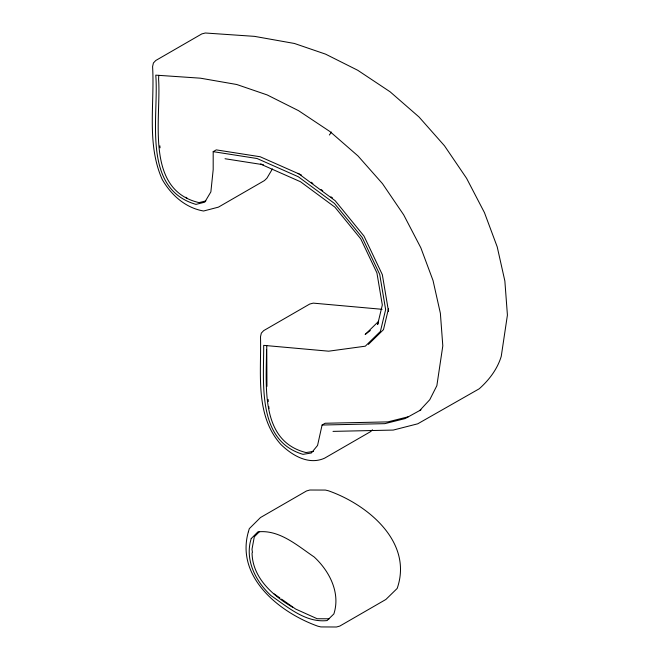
<?xml version="1.0" encoding="UTF-8"?>
<svg xmlns="http://www.w3.org/2000/svg" width="660" height="660" viewBox="0 0 660 660"><rect width="100%" height="100%" fill="white"/><g stroke="black" fill="none" stroke-linecap="round" stroke-linejoin="round"><path stroke-width="0.99" d="M158.755 75.364L158.598 79.357C161.304 118.858 144.631 189.948 199.048 202.62L205.879 200.896M408.21 416.798L387.857 421.888L325.149 423.258L322.08 425.032L317.559 445.451L311.338 453.007L303.006 454.344C256.699 440.806 263.926 382.552 263.678 345.361L328.672 351.186L365.302 346.186L380.416 331.402L385.638 309.589L379.714 274.395L362.159 237.451L334.43 203.42L298.337 176.764L257.062 158.515L213.188 151.651L213.188 169.645L210.87 191.879L204.757 202.174L195.979 204.386C141.157 188.636 159.118 116.325 155.768 75.141L200.425 78.185L236.75 84.505L267.143 94.916L298.567 110.682L330.082 131.637L358.009 155.966L382.478 183.645L403.689 214.855L420.832 247.78L433.034 280.516L440.368 313.261L442.81 345.865L436.862 385.671L429.759 399.721L419.636 410.644M388.468 308.806L383.485 329.629L368.371 344.413M272.423 168.91L266.937 178.15L264.462 180.56L218.419 207.141L203.577 211.01C185.435 207.875 171.138 195.03 162.203 179.413C146.438 144.004 154.762 104.057 152.584 66.619L153.409 62.972L155.768 60.497L201.803 33.916L205.326 33L254.479 36.358L294.442 43.477L325.561 54.136L357.736 70.273L390.101 91.798L419.009 116.977L444.485 145.794L466.587 178.315L484.457 212.644L497.211 246.857L504.867 281.02L507.416 315.092L501.245 356.367C497.327 369.204 489.142 379.929 479.226 388.789L417.755 423.803L393.245 430.072L333.003 431.384M329.348 135.003L331.526 132.066M259.636 531.448L254.306 536.803L251.988 549.293L252.458 552.329M372.487 429.8L370.598 431.623L324.555 458.205C308.55 465.366 292.215 455.433 280.863 444.436C254.562 415.115 261.5 372.85 260.502 336.773L261.327 333.102L263.678 330.627L309.721 304.046L313.244 303.13L382.058 309.301M213.188 151.651L216.257 149.878L260.131 156.742L301.405 174.991M370.342 330.528L365.153 334.488L378.601 321.346L377.652 324.497L382.322 304.994L376.909 272.861L360.756 238.862L334.909 207.141L300.523 181.748L260.568 164.084L262.49 164.53M420.998 409.81L405.141 418.572L384.788 423.662L322.08 425.032M313.483 451.382L306.075 452.57C259.974 441.111 266.491 386.149 266.516 349.618M329.159 618.799L317.188 618.742L295.639 609.04L281.548 599.115M225.019 158.738L263.447 164.752M274.09 593.86L279.889 597.943M292.57 607.249C272.695 595.518 252.425 577.789 252.046 552.865M311.248 182.259L312.889 183.472M321.09 189.527L322.732 190.74M330.932 196.804L332.574 198.008M298.13 173.341L335.189 200.714L363.982 236.049L382.338 274.675L388.55 311.594M185.848 197.216L187.374 198.429M266.937 386.372L266.747 345.625M268.141 399.498L268.331 401.511M268.793 406.56L268.983 408.581M159.86 145.802L160.042 147.815M248.383 531.762C235.348 577.269 279.84 612.661 317.914 626.216L320.875 626.926L336.501 627L339.826 626.059L385.861 599.478L397.171 588.448C413.325 542.058 367.529 504.446 328.391 490.776L325.429 490.066L309.853 490.017L306.529 490.957L260.486 517.539L249.315 528.643L248.383 531.762M251.229 538.568C244.48 559.63 255.635 581.452 271.021 595.634C287.719 606.977 305.498 622.933 327.088 620.573L333.869 613.924C340.692 592.894 329.472 571.09 314.119 556.933C297.429 545.68 279.46 529.419 257.903 531.878L251.229 538.568"/></g></svg>
